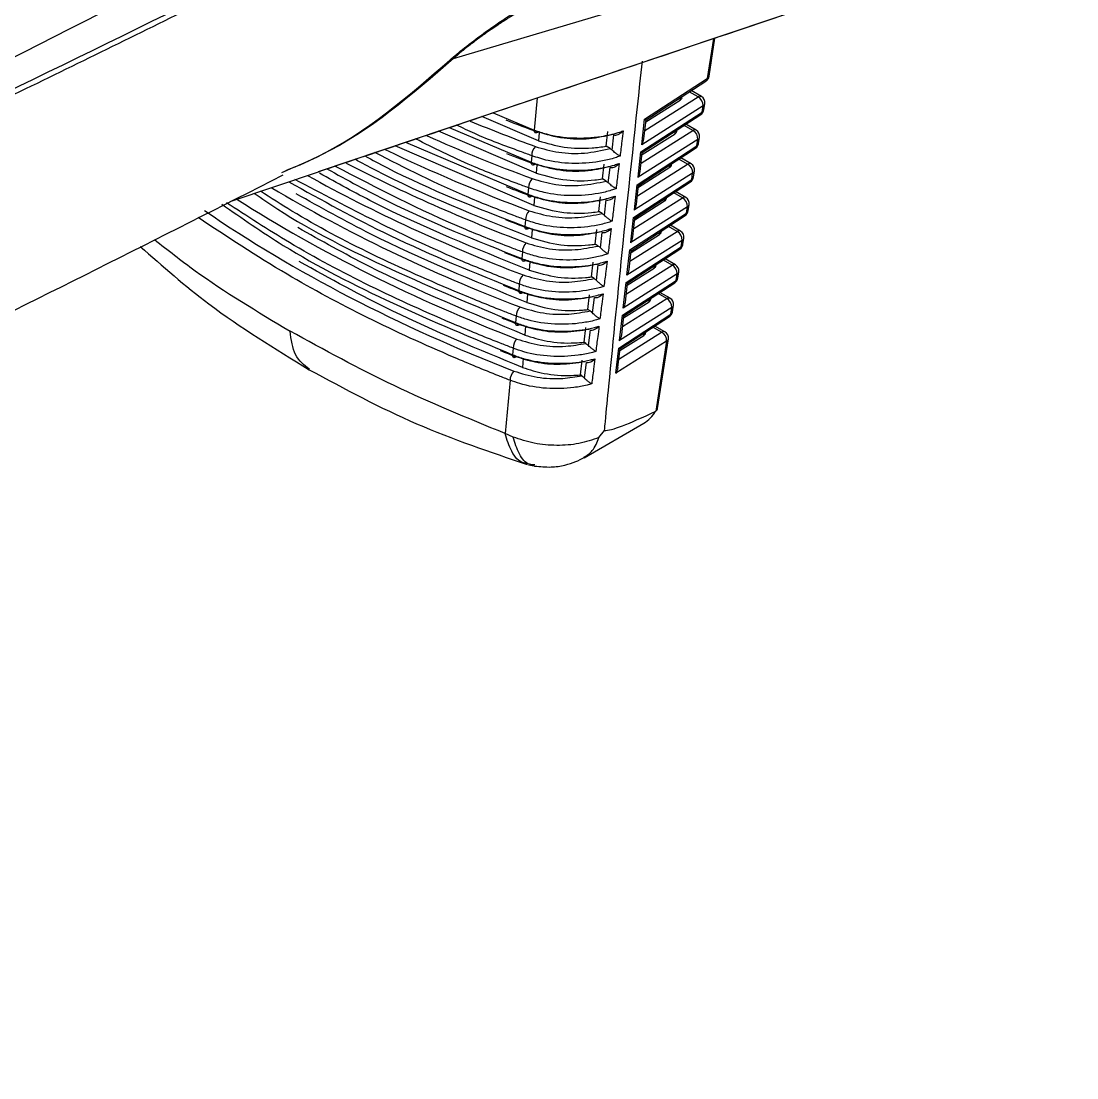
# Model space of a CAD drawing. Extents: x 16.5 to 113.1, y 4.4 to 84.5.
# Drawn here: x 26.158 to 27.693, y 5.874 to 7.412 of the extents above; entities that cross this region are included whole.
import ezdxf

# ---------------------------------------------------------------- set-up
doc = ezdxf.new("R2010")
doc.units = 0
doc.header["$MEASUREMENT"] = 0
doc.layers.add('OBJECT', color=7, linetype='CONTINUOUS')

msp = doc.modelspace()

# ---------------------------------------------------------------- linework, layer by layer
at = {"layer": 'OBJECT'}
for p, q in [((26.7865, 7.3572), (27.608, 7.6022)), ((26.5904, 7.1927), (27.333, 7.4434)), ((27.1647, 7.3863), (27.1556, 7.3281)), ((27.1581, 7.3314), (27.1668, 7.387)), ((26.7865, 7.3572), (26.7812, 7.355)), ((27.0645, 7.2688), (27.1556, 7.3281)), ((27.0665, 7.2678), (27.1537, 7.3245)), ((27.1188, 7.3001), (27.1191, 7.302)), ((27.1422, 7.3013), (27.1294, 7.3087)), ((27.1471, 7.3018), (27.1321, 7.3105)), ((26.9084, 7.3), (26.9038, 7.2531)), ((27.1495, 7.2883), (27.0603, 7.2319)), ((27.0648, 7.2524), (27.1422, 7.3013)), ((27.0662, 7.2652), (27.1163, 7.2968)), ((27.1163, 7.2968), (27.1169, 7.3006)), ((27.1481, 7.2791), (27.1495, 7.2883)), ((27.1506, 7.2824), (27.152, 7.2916)), ((26.9102, 7.2376), (26.8276, 7.2728)), ((26.8441, 7.2784), (26.9038, 7.2531)), ((27.0591, 7.2213), (27.1481, 7.2791)), ((27.0611, 7.2203), (27.1461, 7.2756)), ((26.7803, 7.2568), (26.8993, 7.2064)), ((27.0603, 7.2319), (27.0645, 7.2688)), ((27.0634, 7.2402), (27.0665, 7.2678)), ((27.1346, 7.2524), (27.1218, 7.2598)), ((27.1395, 7.2529), (27.1245, 7.2615)), ((26.9068, 7.1905), (26.7645, 7.2515)), ((26.9111, 7.2498), (26.9102, 7.2376)), ((27.0087, 7.2296), (27.0111, 7.2512)), ((27.0172, 7.224), (27.0199, 7.2463)), ((27.0594, 7.2049), (27.1346, 7.2524)), ((27.0608, 7.2177), (27.1087, 7.2479)), ((27.1087, 7.2479), (27.1093, 7.2516)), ((27.1112, 7.2512), (27.1115, 7.2531)), ((27.143, 7.2335), (27.1444, 7.2427)), ((26.9034, 7.1434), (26.7018, 7.2303)), ((26.7167, 7.2354), (26.8948, 7.1597)), ((27.0144, 7.2263), (27.0087, 7.2296)), ((27.0537, 7.1737), (27.1405, 7.2302)), ((27.1419, 7.2394), (27.0549, 7.1844)), ((27.0558, 7.1727), (27.1386, 7.2266)), ((27.1405, 7.2302), (27.1419, 7.2394)), ((26.9002, 7.2158), (26.8993, 7.2064)), ((27.0549, 7.1844), (27.0591, 7.2213)), ((27.058, 7.1927), (27.0611, 7.2203)), ((27.127, 7.2035), (27.1143, 7.2109)), ((27.132, 7.204), (27.117, 7.2126)), ((26.9077, 7.2028), (26.9068, 7.1905)), ((27.0033, 7.1821), (27.0057, 7.2037)), ((27.0116, 7.1766), (27.0142, 7.1989)), ((27.054, 7.1574), (27.127, 7.2035)), ((27.0555, 7.1701), (27.1012, 7.199)), ((27.1012, 7.199), (27.1017, 7.2027)), ((27.1037, 7.2023), (27.1039, 7.2041)), ((26.4619, 7.1493), (26.593, 7.1936)), ((27.0086, 7.179), (27.0033, 7.1821)), ((27.0483, 7.1262), (27.1329, 7.1813)), ((27.1343, 7.1905), (27.0496, 7.1369)), ((27.1329, 7.1813), (27.1343, 7.1905)), ((27.1354, 7.1845), (27.1368, 7.1938)), ((26.8957, 7.1691), (26.8948, 7.1597)), ((27.0496, 7.1369), (27.0537, 7.1737)), ((27.0504, 7.1252), (27.131, 7.1777)), ((27.0526, 7.1452), (27.0558, 7.1728)), ((27.1244, 7.1551), (27.1095, 7.1637)), ((26.9043, 7.1557), (26.9034, 7.1434)), ((26.9979, 7.1346), (27.0003, 7.1562)), ((27.0059, 7.1293), (27.0085, 7.1516)), ((27.0486, 7.1098), (27.1194, 7.1546)), ((27.0501, 7.1226), (27.0936, 7.1501)), ((27.0936, 7.1501), (27.0941, 7.1537)), ((27.0961, 7.1534), (27.0964, 7.1552)), ((27.1194, 7.1546), (27.1068, 7.1619)), ((27.0028, 7.1317), (26.9979, 7.1346)), ((27.1268, 7.1416), (27.0442, 7.0894)), ((27.1253, 7.1323), (27.1268, 7.1416)), ((27.1278, 7.1356), (27.1293, 7.1449)), ((26.8912, 7.1224), (26.8902, 7.113)), ((27.043, 7.0787), (27.1253, 7.1323)), ((27.0442, 7.0894), (27.0483, 7.1262)), ((27.045, 7.0777), (27.1234, 7.1288)), ((27.0473, 7.0977), (27.0504, 7.1252)), ((26.9009, 7.1087), (26.9, 7.0964)), ((26.9925, 7.087), (26.995, 7.1087)), ((27.0001, 7.0819), (27.0028, 7.1043)), ((27.0432, 7.0623), (27.1119, 7.1057)), ((27.086, 7.1012), (27.0866, 7.1048)), ((27.0885, 7.1045), (27.0888, 7.1062)), ((27.1119, 7.1057), (27.0992, 7.113)), ((27.1168, 7.1062), (27.1019, 7.1148)), ((26.997, 7.0845), (26.9925, 7.087)), ((27.1192, 7.0927), (27.0388, 7.0419)), ((27.0447, 7.0751), (27.086, 7.1012)), ((27.1177, 7.0834), (27.1192, 7.0927)), ((27.1202, 7.0867), (27.1217, 7.096)), ((26.8867, 7.0758), (26.8857, 7.0663)), ((27.0376, 7.0312), (27.1177, 7.0834)), ((27.0388, 7.0419), (27.043, 7.0787)), ((27.0396, 7.0302), (27.1158, 7.0798)), ((27.0419, 7.0502), (27.045, 7.0777)), ((26.8976, 7.0617), (26.8967, 7.0493)), ((26.9871, 7.0395), (26.9896, 7.0612)), ((26.9944, 7.0345), (26.9971, 7.057)), ((27.0379, 7.0148), (27.1043, 7.0568)), ((27.0784, 7.0523), (27.079, 7.0558)), ((27.0809, 7.0556), (27.0812, 7.0573)), ((27.1043, 7.0568), (27.0917, 7.0641)), ((27.1092, 7.0573), (27.0944, 7.0659)), ((27.1116, 7.0438), (27.0334, 6.9943)), ((27.0393, 7.0276), (27.0784, 7.0523)), ((27.1102, 7.0344), (27.1116, 7.0438)), ((27.1127, 7.0377), (27.1141, 7.0471)), ((26.8822, 7.0291), (26.8813, 7.0196)), ((26.9911, 7.0372), (26.9871, 7.0395)), ((27.0322, 6.9837), (27.1102, 7.0344)), ((27.0334, 6.9943), (27.0376, 7.0312)), ((27.0342, 6.9827), (27.1082, 7.0309)), ((27.0365, 7.0027), (27.0396, 7.0302)), ((26.8943, 7.0146), (26.8934, 7.0021)), ((26.9817, 6.992), (26.9842, 7.0137)), ((26.9886, 6.9872), (26.9914, 7.0097)), ((27.0967, 7.0079), (27.0842, 7.0152)), ((27.1017, 7.0084), (27.0868, 7.0169)), ((27.104, 6.9949), (27.028, 6.9468)), ((27.0325, 6.9673), (27.0967, 7.0079)), ((27.0339, 6.9801), (27.0709, 7.0034)), ((27.0709, 7.0034), (27.0714, 7.0069)), ((27.0734, 7.0067), (27.0736, 7.0083)), ((27.1026, 6.9855), (27.104, 6.9949)), ((27.1051, 6.9888), (27.1066, 6.9982)), ((26.8777, 6.9825), (26.8768, 6.973)), ((26.9852, 6.99), (26.9817, 6.992)), ((27.0268, 6.9361), (27.1026, 6.9855)), ((27.028, 6.9468), (27.0322, 6.9837)), ((27.0288, 6.9352), (27.1007, 6.9819)), ((27.0311, 6.9551), (27.0342, 6.9827)), ((26.8911, 6.9682), (26.8902, 6.955)), ((26.9764, 6.9445), (26.9788, 6.9661)), ((27.0892, 6.959), (27.0766, 6.9663)), ((27.0941, 6.9595), (27.0793, 6.968)), ((26.9828, 6.9398), (26.9856, 6.9624)), ((27.0271, 6.9198), (27.0892, 6.959)), ((27.0285, 6.9326), (27.0633, 6.9545)), ((27.0633, 6.9545), (27.0638, 6.9579)), ((27.0658, 6.9578), (27.066, 6.9594)), ((27.0833, 6.848), (27.099, 6.9493)), ((26.8733, 6.9358), (26.8724, 6.9263)), ((26.9792, 6.9428), (26.9764, 6.9445)), ((27.0965, 6.946), (27.0226, 6.8993)), ((27.0226, 6.8993), (27.0268, 6.9361)), ((27.0257, 6.9076), (27.0288, 6.9352)), ((27.0965, 6.946), (27.0808, 6.8444)), ((26.888, 6.9211), (26.8871, 6.9078)), ((26.971, 6.897), (26.9734, 6.9186)), ((26.977, 6.8925), (26.9798, 6.9152)), ((26.8688, 6.8892), (26.8615, 6.8118)), ((26.9733, 6.8956), (26.971, 6.897)), ((27.0808, 6.8444), (27.0805, 6.8443)), ((26.9764, 6.7766), (27.0631, 6.8266)), ((26.8732, 6.8066), (26.8615, 6.8118)), ((26.998, 6.8057), (27.0061, 6.816)), ((26.8954, 6.7663), (26.904, 6.7645))]:
    msp.add_line(p, q, dxfattribs=at)
at = {"layer": 'OBJECT', "flags": 128}
for points in [[(26.9092, 7.2502), (26.9081, 7.2495), (26.9072, 7.249), (26.9063, 7.2489), (26.9055, 7.2492), (26.9048, 7.2497), (26.9043, 7.2506), (26.904, 7.2518), (26.9038, 7.2531)], [(26.9046, 7.2035), (26.9036, 7.2027), (26.9026, 7.2023), (26.9017, 7.2022), (26.9009, 7.2024), (26.9003, 7.203), (26.8998, 7.2039), (26.8994, 7.205), (26.8993, 7.2064)], [(26.9001, 7.1568), (26.8991, 7.156), (26.8981, 7.1556), (26.8972, 7.1555), (26.8964, 7.1557), (26.8957, 7.1563), (26.8952, 7.1572), (26.8949, 7.1583), (26.8948, 7.1597)], [(26.8956, 7.1101), (26.8946, 7.1093), (26.8936, 7.1089), (26.8927, 7.1088), (26.8919, 7.109), (26.8912, 7.1096), (26.8907, 7.1105), (26.8904, 7.1116), (26.8902, 7.113)], [(26.8912, 7.0633), (26.8901, 7.0626), (26.8891, 7.0622), (26.8882, 7.0621), (26.8874, 7.0623), (26.8867, 7.0629), (26.8862, 7.0638), (26.8859, 7.0649), (26.8857, 7.0663)], [(26.8867, 7.0167), (26.8857, 7.0159), (26.8847, 7.0155), (26.8838, 7.0154), (26.8829, 7.0156), (26.8823, 7.0162), (26.8818, 7.0171), (26.8814, 7.0182), (26.8813, 7.0196)], [(26.8823, 6.97), (26.8812, 6.9692), (26.8802, 6.9688), (26.8793, 6.9687), (26.8785, 6.969), (26.8778, 6.9695), (26.8773, 6.9704), (26.8769, 6.9716), (26.8768, 6.973)], [(26.8779, 6.9233), (26.8768, 6.9226), (26.8758, 6.9221), (26.8749, 6.922), (26.8741, 6.9223), (26.8734, 6.9229), (26.8728, 6.9237), (26.8725, 6.9249), (26.8724, 6.9263)]]:
    msp.add_lwpolyline(points, dxfattribs=at)
at = {"layer": 'OBJECT'}
for centre, radius, start, end in [((27.1483, 7.3329), 0.01, 303.0601, 351.1981), ((27.151, 7.3283), 0.00462, 305.6342, 357.5238), ((27.1535, 7.3323), 0.00472, 296.7719, 348.7952), ((27.145, 7.2973), 0.00496, 65.3475, 125.2901), ((27.1421, 7.2931), 0.01, 351.1981, 60.0027), ((27.1352, 7.2889), 0.0143, 357.7208, 60.9232), ((27.1474, 7.2925), 0.00472, 296.7728, 348.793), ((27.1407, 7.284), 0.01, 303.0601, 351.1981), ((27.1434, 7.2793), 0.00462, 305.6448, 357.5196), ((27.1459, 7.2834), 0.00472, 296.7621, 348.7957), ((27.1375, 7.2484), 0.00496, 65.3221, 125.3156), ((27.1277, 7.24), 0.0143, 357.7207, 60.9251), ((27.1345, 7.2442), 0.01, 351.1981, 60.0027), ((27.1398, 7.2436), 0.00472, 296.7675, 348.7983), ((26.9195, 7.2159), 0.0193, 136.3216, 180.292), ((27.1331, 7.235), 0.01, 303.0601, 351.1981), ((27.1359, 7.2304), 0.00462, 305.6554, 357.5082), ((27.1384, 7.2344), 0.00472, 296.7686, 348.7985), ((27.1299, 7.1995), 0.00496, 65.3475, 125.2901), ((27.1201, 7.1911), 0.0143, 357.7224, 60.9233), ((27.127, 7.1953), 0.01, 351.1981, 60.0027), ((26.9149, 7.1692), 0.0192, 136.0967, 180.277), ((27.1255, 7.1861), 0.01, 303.0601, 351.1981), ((27.1283, 7.1815), 0.00462, 305.6305, 357.5266), ((27.1308, 7.1855), 0.00472, 296.7728, 348.793), ((27.1322, 7.1947), 0.00472, 296.7633, 348.7945), ((27.1223, 7.1506), 0.00496, 65.3475, 125.2901), ((27.1125, 7.1422), 0.0143, 357.7235, 60.9204), ((27.1194, 7.1464), 0.01, 351.1981, 60.0027), ((26.9103, 7.1225), 0.0191, 135.8703, 180.2638), ((27.1179, 7.1371), 0.01, 303.0601, 351.1981), ((27.1232, 7.1365), 0.00472, 296.7732, 348.7939), ((27.1246, 7.1458), 0.00472, 296.7716, 348.7934), ((27.1207, 7.1325), 0.00462, 305.6342, 357.523), ((27.1147, 7.1017), 0.00496, 65.3316, 125.306), ((27.1049, 7.0933), 0.0143, 357.7212, 60.9245), ((27.1118, 7.0975), 0.01, 351.1981, 60.0027), ((26.9057, 7.0759), 0.019, 135.6418, 180.2531), ((27.1104, 7.0882), 0.01, 303.0601, 351.1981), ((27.1156, 7.0876), 0.00472, 296.7592, 348.7999), ((27.1171, 7.0969), 0.00472, 296.767, 348.798), ((27.1131, 7.0836), 0.00462, 305.6443, 357.5193), ((27.1072, 7.0528), 0.00496, 65.3475, 125.2901), ((27.0974, 7.0444), 0.0143, 357.7206, 60.9232), ((27.1042, 7.0486), 0.01, 351.1981, 60.0027), ((26.9011, 7.0292), 0.0189, 135.4146, 180.2398), ((27.1095, 7.048), 0.00472, 296.7768, 348.7882), ((27.1028, 7.0392), 0.01, 303.0601, 351.1981), ((27.1055, 7.0346), 0.00462, 305.6556, 357.5089), ((27.108, 7.0386), 0.00472, 296.7676, 348.7987), ((26.8966, 6.9825), 0.0188, 135.1907, 180.2247), ((27.0996, 7.0039), 0.00496, 65.3475, 125.2901), ((27.0898, 6.9955), 0.0143, 357.7235, 60.9204), ((27.0967, 6.9997), 0.01, 351.1981, 60.0027), ((27.1019, 6.9991), 0.00472, 296.7723, 348.7927), ((27.0952, 6.9903), 0.01, 303.0601, 351.1981), ((27.098, 6.9857), 0.00462, 305.6343, 357.5237), ((27.1005, 6.9897), 0.00472, 296.7681, 348.7982), ((26.892, 6.9359), 0.0188, 134.961, 180.2125), ((27.092, 6.955), 0.00496, 65.3316, 125.306), ((27.0822, 6.9466), 0.0143, 357.7212, 60.9245), ((27.0891, 6.9508), 0.01, 351.1981, 60.0027), ((27.0944, 6.9502), 0.00472, 296.7621, 348.7957), ((26.8875, 6.8892), 0.0187, 134.7326, 180.1995)]:
    msp.add_arc(centre, radius, start, end, dxfattribs=at)
for centre, major_axis, ratio, start_param, end_param in [((27.1088, 7.3007), (0.0101, -0.0001), 0.569185, 5.564189, 6.202605), ((28.1035, 8.3215), (2.2169, 0.0169), 0.582304, 4.085474, 4.137067), ((28.1021, 8.314), (2.2176, -0.0166), 0.572227, 4.123718, 4.148673), ((27.0571, 7.2736), (0.0094, -0.00581), 0.034264, 5.635308, 6.267035), ((28.1035, 8.2709), (2.2137, 0.0169), 0.582304, 4.048609, 4.133702), ((27.0529, 7.2367), (0.0075, 0.0119), 0.628226, 4.700221, 5.364248), ((27.1012, 7.2518), (0.0101, -0.0001), 0.569185, 5.564189, 6.202605), ((28.1035, 8.2203), (2.2104, 0.0169), 0.582304, 4.012534, 4.130329), ((28.1021, 8.2633), (2.2143, -0.0166), 0.572227, 4.123047, 4.14531), ((27.0517, 7.2261), (0.0094, -0.00581), 0.034264, 5.635308, 6.267035), ((28.1035, 8.1697), (2.2072, 0.0168), 0.582304, 3.977307, 4.126948), ((27.0936, 7.2029), (0.0101, -0.0001), 0.569185, 5.564189, 6.202605), ((28.1035, 8.119), (2.2039, 0.0168), 0.582304, 3.940985, 4.123559), ((27.0476, 7.1892), (0.0075, 0.0119), 0.628226, 4.700221, 5.364248), ((28.1035, 8.0684), (2.2007, 0.0168), 0.582304, 3.905841, 4.120162), ((28.1021, 8.2127), (2.2111, -0.0166), 0.572227, 4.1219, 4.141939), ((27.0464, 7.1786), (0.0094, -0.00581), 0.034264, 5.635308, 6.267035), ((28.1035, 8.0178), (2.1974, 0.0168), 0.582304, 3.870906, 4.116757), ((27.0861, 7.154), (0.0101, -0.0001), 0.569185, 5.564189, 6.202605), ((28.1035, 7.9672), (2.1942, 0.0167), 0.582304, 3.836676, 4.113343), ((27.0422, 7.1417), (0.0075, 0.0119), 0.628226, 4.700221, 5.364248), ((28.1021, 8.1621), (2.2078, -0.0165), 0.572227, 4.12039, 4.13856), ((27.041, 7.131), (0.0094, -0.00581), 0.034264, 5.635308, 6.267035), ((27.0785, 7.1051), (0.0101, -0.0001), 0.569185, 5.564189, 6.202605), ((27.0368, 7.0942), (0.0075, 0.0119), 0.628226, 4.700221, 5.364248), ((28.1021, 8.1115), (2.2046, -0.0165), 0.572227, 4.118595, 4.135173), ((27.0356, 7.0835), (0.0094, -0.00581), 0.034264, 5.635308, 6.267035), ((27.0314, 7.0467), (0.0075, 0.0119), 0.628226, 4.700221, 5.364248), ((27.0709, 7.0562), (0.0101, -0.0001), 0.569185, 5.564189, 6.202605), ((28.1021, 8.0608), (2.2013, -0.0165), 0.572227, 4.116574, 4.131778), ((27.0302, 7.036), (0.0094, -0.00581), 0.034264, 5.635308, 6.267035), ((27.026, 6.9992), (0.0075, 0.0119), 0.628226, 4.700221, 5.364248), ((27.0633, 7.0073), (0.0101, -0.0001), 0.569185, 5.564189, 6.202605), ((28.1021, 8.0102), (2.1981, -0.0165), 0.572227, 4.114368, 4.128375), ((27.0248, 6.9885), (0.0094, -0.00581), 0.034264, 5.635308, 6.267035), ((27.0206, 6.9516), (0.0075, 0.0119), 0.628226, 4.700221, 5.364248), ((27.0558, 6.9584), (0.0101, -0.0001), 0.569185, 5.564189, 6.202605), ((27.0194, 6.941), (0.0094, -0.00581), 0.034264, 5.635308, 6.267035), ((28.1021, 7.9596), (2.1948, -0.0164), 0.572227, 4.112009, 4.124963), ((27.0153, 6.9041), (0.0075, 0.0119), 0.628226, 4.700221, 5.364248), ((28.5358, 7.8154), (1.5344, 0.9976), 0.038755, 3.198798, 3.439911), ((27.006, 6.9322), (-0.0554, 0.1065), 0.604579, 3.168235, 3.501293)]:
    msp.add_ellipse(centre, major_axis=major_axis, ratio=ratio, start_param=start_param, end_param=end_param, dxfattribs=at)
for points, knots in [([(24.3355, 6.4669), (24.4188, 6.5036), (24.5733, 6.5719), (24.7859, 6.6674), (24.9625, 6.7474), (25.106, 6.8131), (25.2285, 6.8695), (25.3424, 6.9223), (25.5257, 7.0078), (25.778, 7.1269), (26.0812, 7.2726), (26.3653, 7.4113), (26.6226, 7.5388), (26.822, 7.6391), (26.9758, 7.7171), (27.1024, 7.7817), (27.2587, 7.8622), (27.4447, 7.9589), (27.5929, 8.0365), (27.6787, 8.0822), (27.6931, 8.0899)], [0, 0, 0, 0, 0.071655, 0.133072, 0.184261, 0.22523, 0.258397, 0.291507, 0.325145, 0.419722, 0.514664, 0.595221, 0.674581, 0.746977, 0.776419, 0.814924, 0.862775, 0.919976, 0.986531, 1, 1, 1, 1]), ([(27.6931, 8.0977), (27.4881, 7.9901), (27.0658, 7.7683), (26.4086, 7.439), (25.7252, 7.1084), (25.0373, 6.7873), (24.5734, 6.5808), (24.3461, 6.4796)], [0, 0, 0, 0, 0.190637, 0.392769, 0.598173, 0.803117, 1, 1, 1, 1]), ([(26.5283, 7.986), (26.3436, 7.8902), (25.9836, 7.7034), (25.4492, 7.4363), (24.9381, 7.1868), (24.6026, 7.0283), (24.4396, 6.9514)], [0, 0, 0, 0, 0.27038, 0.527173, 0.77038, 1, 1, 1, 1]), ([(26.3385, 7.9734), (26.0215, 7.811), (25.3877, 7.4865), (24.734, 7.1764), (24.4073, 7.0214)], [0, 0, 0, 0, 0.500229, 1, 1, 1, 1]), ([(24.4391, 6.9454), (24.7897, 7.1016), (25.4958, 7.4161), (26.1784, 7.7462), (26.522, 7.9124)], [0, 0, 0, 0, 0.49662, 1, 1, 1, 1]), ([(24.4279, 6.9253), (24.5184, 6.9652), (24.6875, 7.0399), (24.9219, 7.145), (25.1202, 7.235), (25.2837, 7.3098), (25.4224, 7.3738), (25.5479, 7.4321), (25.6709, 7.4896), (25.7955, 7.5482), (25.9327, 7.6132), (26.0947, 7.6905), (26.2913, 7.7852), (26.4336, 7.8548), (26.5107, 7.8925)], [0, 0, 0, 0, 0.127673, 0.238652, 0.332946, 0.410559, 0.472851, 0.532128, 0.591338, 0.650482, 0.712496, 0.790612, 0.886445, 1, 1, 1, 1]), ([(26.7812, 7.355), (26.7879, 7.3607), (26.8013, 7.3722), (26.83, 7.3938), (26.8624, 7.4163), (26.9075, 7.4449), (26.9605, 7.4746), (26.9991, 7.4947), (27.0184, 7.5048)], [0, 0, 0, 0, 0.125023, 0.250261, 0.372599, 0.500558, 0.750171, 1, 1, 1, 1]), ([(27.0101, 7.4765), (26.9979, 7.4726), (26.9734, 7.4649), (26.9368, 7.4523), (26.901, 7.4366), (26.871, 7.419), (26.8497, 7.4053), (26.835, 7.3951), (26.8203, 7.3845), (26.8067, 7.3742), (26.7949, 7.3646), (26.7891, 7.3595), (26.7865, 7.3572)], [0, 0, 0, 0, 0.167655, 0.336418, 0.499288, 0.624455, 0.681335, 0.749952, 0.805262, 0.875044, 0.94588, 1, 1, 1, 1]), ([(26.3576, 7.466), (26.1262, 7.3482), (25.6755, 7.1187), (25.0051, 6.7924), (24.563, 6.5864), (24.3482, 6.4863)], [0, 0, 0, 0, 0.351668, 0.685, 1, 1, 1, 1]), ([(26.5904, 7.1927), (26.6711, 7.22), (26.8331, 7.2746), (27.074, 7.3559), (27.2431, 7.4127), (27.3275, 7.4411)], [0, 0, 0, 0, 0.332264, 0.666687, 1, 1, 1, 1]), ([(26.537, 7.1916), (26.5546, 7.199), (26.6454, 7.2369), (26.7205, 7.3022), (26.7812, 7.355)], [0, 0, 0, 0, 0.19319, 1, 1, 1, 1]), ([(26.7865, 7.3572), (26.726, 7.3046), (26.6509, 7.2392), (26.56, 7.2012), (26.5424, 7.1939)], [0, 0, 0, 0, 0.806371, 1, 1, 1, 1]), ([(27.0061, 6.816), (27.0065, 6.8203), (27.0086, 6.8418), (27.0175, 6.9324), (27.0348, 7.1068), (27.0518, 7.2649), (27.0613, 7.3535)], [0, 0, 0, 0, 0.024147, 0.120738, 0.507103, 1, 1, 1, 1]), ([(26.9002, 7.2158), (26.8946, 7.2179), (26.8667, 7.2283), (26.8287, 7.242), (26.7997, 7.2562), (26.791, 7.2604)], [0, 0, 0, 0, 0.149182, 0.745998, 1, 1, 1, 1]), ([(26.8957, 7.1691), (26.8901, 7.1712), (26.8622, 7.1817), (26.8048, 7.2035), (26.758, 7.2269), (26.7314, 7.2403)], [0, 0, 0, 0, 0.097158, 0.485846, 1, 1, 1, 1]), ([(26.9038, 7.2531), (26.9097, 7.2512), (26.9272, 7.2452), (26.9609, 7.2405), (26.9973, 7.2424), (27.0209, 7.2477), (27.0309, 7.2512), (27.0332, 7.252)], [0, 0, 0, 0, 0.147376, 0.444496, 0.741154, 0.940222, 1, 1, 1, 1]), ([(27.0189, 7.2467), (27.0074, 7.2442), (26.9845, 7.2391), (26.945, 7.2399), (26.9215, 7.2467), (26.9092, 7.2502)], [0, 0, 0, 0, 0.320862, 0.641681, 1, 1, 1, 1]), ([(27.0199, 7.2463), (27.0207, 7.246), (27.0225, 7.2456), (27.0262, 7.2466), (27.0299, 7.2488), (27.0322, 7.2509), (27.0332, 7.252), (27.0332, 7.252)], [0, 0, 0, 0, 0.192793, 0.4296508, 0.7493185, 0.9922623, 1, 1, 1, 1]), ([(27.0332, 7.252), (27.0326, 7.247), (27.0311, 7.2347), (27.0296, 7.2224), (27.0287, 7.2152)], [0, 0, 0, 0, 0.412557, 1, 1, 1, 1]), ([(26.9055, 7.2292), (26.9167, 7.226), (26.9389, 7.2195), (26.9781, 7.2182), (27.0021, 7.2235), (27.0144, 7.2263)], [0, 0, 0, 0, 0.327832, 0.655734, 1, 1, 1, 1]), ([(26.9102, 7.2376), (26.9223, 7.234), (26.9466, 7.2269), (26.9818, 7.2259), (27.0018, 7.2286), (27.0087, 7.2296)], [0, 0, 0, 0, 0.396562, 0.793191, 1, 1, 1, 1]), ([(27.0144, 7.2263), (27.0153, 7.2257), (27.0162, 7.225), (27.0171, 7.2241), (27.0172, 7.224)], [0, 0, 0, 0, 0.90404, 1, 1, 1, 1]), ([(26.9, 7.0964), (26.8216, 7.1273), (26.7321, 7.1625), (26.6532, 7.2053), (26.6434, 7.2106)], [0, 0, 0, 0, 0.875475, 1, 1, 1, 1]), ([(26.6578, 7.2155), (26.6684, 7.2098), (26.7394, 7.1712), (26.8209, 7.1398), (26.8902, 7.113)], [0, 0, 0, 0, 0.1484292, 1, 1, 1, 1]), ([(26.8912, 7.1224), (26.8856, 7.1245), (26.8577, 7.1351), (26.781, 7.1649), (26.7167, 7.1977), (26.6723, 7.2204)], [0, 0, 0, 0, 0.0720876, 0.3604819, 1, 1, 1, 1]), ([(27.0287, 7.2152), (27.0264, 7.2144), (27.0184, 7.2116), (26.9973, 7.2063), (26.9637, 7.2033), (26.9276, 7.2069), (26.908, 7.2133), (26.9002, 7.2158)], [0, 0, 0, 0, 0.059553, 0.208066, 0.505163, 0.802607, 1, 1, 1, 1]), ([(27.0287, 7.2152), (27.0287, 7.2153), (27.0278, 7.2158), (27.0257, 7.217), (27.0225, 7.2193), (27.0195, 7.2218), (27.018, 7.2233), (27.0172, 7.224)], [0, 0, 0, 0, 0.007975, 0.299097, 0.60291, 0.800708, 1, 1, 1, 1]), ([(26.6025, 7.1968), (26.6318, 7.1806), (26.7193, 7.1323), (26.8193, 7.0927), (26.8857, 7.0663)], [0, 0, 0, 0, 0.33577, 1, 1, 1, 1]), ([(26.8867, 7.0758), (26.8811, 7.0779), (26.8533, 7.0885), (26.7574, 7.1264), (26.6756, 7.1686), (26.6138, 7.2006)], [0, 0, 0, 0, 0.057334, 0.286705, 1, 1, 1, 1]), ([(26.8993, 7.2064), (26.9051, 7.2044), (26.9226, 7.1984), (26.9563, 7.1937), (26.9922, 7.1955), (27.0154, 7.2006), (27.0251, 7.2038), (27.0274, 7.2046)], [0, 0, 0, 0, 0.148954, 0.44926, 0.7491, 0.940502, 1, 1, 1, 1]), ([(27.0131, 7.1995), (27.0016, 7.197), (26.9786, 7.1921), (26.9395, 7.1933), (26.9165, 7.2), (26.9046, 7.2035)], [0, 0, 0, 0, 0.324748, 0.649448, 1, 1, 1, 1]), ([(27.0142, 7.1989), (27.0151, 7.1987), (27.0169, 7.1983), (27.0206, 7.1993), (27.0243, 7.2015), (27.0265, 7.2036), (27.0274, 7.2046), (27.0274, 7.2046)], [0, 0, 0, 0, 0.197194, 0.440799, 0.768914, 0.992186, 1, 1, 1, 1]), ([(27.0274, 7.2046), (27.0268, 7.1995), (27.0253, 7.1873), (27.0238, 7.175), (27.0229, 7.1678)], [0, 0, 0, 0, 0.412532, 1, 1, 1, 1]), ([(23.6486, 5.8744), (23.8347, 5.9499), (24.2225, 6.1069), (24.8073, 6.3602), (25.4035, 6.6311), (25.9814, 6.9061), (26.3578, 7.0963), (26.5389, 7.1878)], [0, 0, 0, 0, 0.1902424, 0.3962076, 0.6023972, 0.8087754, 1, 1, 1, 1]), ([(26.8822, 7.0291), (26.8766, 7.0312), (26.8489, 7.0419), (26.7339, 7.0879), (26.6349, 7.1397), (26.5557, 7.181)], [0, 0, 0, 0, 0.047615, 0.238106, 1, 1, 1, 1]), ([(26.8967, 7.0493), (26.8188, 7.0807), (26.7117, 7.1239), (26.6173, 7.1761), (26.5915, 7.1903)], [0, 0, 0, 0, 0.72668, 1, 1, 1, 1]), ([(26.901, 7.1825), (26.9121, 7.1793), (26.9343, 7.1727), (26.973, 7.1714), (26.9967, 7.1764), (27.0086, 7.179)], [0, 0, 0, 0, 0.331872, 0.663815, 1, 1, 1, 1]), ([(26.9068, 7.1905), (26.9213, 7.1864), (26.948, 7.1789), (26.9825, 7.1791), (26.9995, 7.1815), (27.0033, 7.1821)], [0, 0, 0, 0, 0.478249, 0.883044, 1, 1, 1, 1]), ([(27.0086, 7.179), (27.0095, 7.1784), (27.0105, 7.1777), (27.0114, 7.1768), (27.0116, 7.1766)], [0, 0, 0, 0, 0.8737046, 1, 1, 1, 1]), ([(26.8777, 6.9825), (26.8722, 6.9846), (26.8445, 6.9953), (26.7302, 7.042), (26.6075, 7.0988), (26.5209, 7.1545), (26.5058, 7.1642)], [0, 0, 0, 0, 0.040938, 0.204717, 0.861457, 1, 1, 1, 1]), ([(26.5468, 7.178), (26.595, 7.1513), (26.699, 7.0934), (26.8176, 7.0454), (26.8813, 7.0196)], [0, 0, 0, 0, 0.462452, 1, 1, 1, 1]), ([(27.0229, 7.1678), (27.0206, 7.1671), (27.0125, 7.1643), (26.9914, 7.1592), (26.9577, 7.1565), (26.9222, 7.1604), (26.9031, 7.1667), (26.8957, 7.1691)], [0, 0, 0, 0, 0.059276, 0.209421, 0.509831, 0.810598, 1, 1, 1, 1]), ([(27.0229, 7.1678), (27.0229, 7.1679), (27.022, 7.1683), (27.02, 7.1696), (27.0169, 7.1718), (27.0139, 7.1743), (27.0123, 7.1759), (27.0116, 7.1766)], [0, 0, 0, 0, 0.008047, 0.282711, 0.593788, 0.796118, 1, 1, 1, 1]), ([(26.4968, 7.1611), (26.508, 7.1534), (26.5673, 7.1125), (26.6948, 7.049), (26.8161, 6.9983), (26.8768, 6.973)], [0, 0, 0, 0, 0.104905, 0.552452, 1, 1, 1, 1]), ([(26.8934, 7.0021), (26.8158, 7.0339), (26.6976, 7.0824), (26.5934, 7.1405), (26.5577, 7.1604)], [0, 0, 0, 0, 0.657056, 1, 1, 1, 1]), ([(26.8948, 7.1597), (26.9006, 7.1577), (26.9181, 7.1517), (26.9516, 7.1468), (26.9872, 7.1486), (27.01, 7.1534), (27.0193, 7.1565), (27.0216, 7.1572)], [0, 0, 0, 0, 0.150605, 0.454244, 0.75741, 0.940779, 1, 1, 1, 1]), ([(27.0073, 7.1522), (26.9957, 7.1498), (26.9725, 7.1452), (26.934, 7.1467), (26.9116, 7.1534), (26.9001, 7.1568)], [0, 0, 0, 0, 0.328834, 0.657619, 1, 1, 1, 1]), ([(27.0085, 7.1516), (27.0094, 7.1514), (27.0113, 7.151), (27.0151, 7.1521), (27.0186, 7.1543), (27.0208, 7.1563), (27.0216, 7.1572), (27.0216, 7.1572)], [0, 0, 0, 0, 0.2018376, 0.4525474, 0.7893896, 0.9921173, 1, 1, 1, 1]), ([(27.0216, 7.1572), (27.021, 7.1521), (27.0195, 7.1399), (27.018, 7.1276), (27.0171, 7.1205)], [0, 0, 0, 0, 0.412495, 1, 1, 1, 1]), ([(26.4497, 7.1453), (26.4788, 7.125), (26.5538, 7.0725), (26.6968, 6.9996), (26.8138, 6.9507), (26.8724, 6.9263)], [0, 0, 0, 0, 0.240365, 0.620183, 1, 1, 1, 1]), ([(26.8733, 6.9358), (26.8677, 6.938), (26.8401, 6.9487), (26.726, 6.9956), (26.5873, 7.0619), (26.4864, 7.1279), (26.4563, 7.1475)], [0, 0, 0, 0, 0.03591, 0.179571, 0.755644, 1, 1, 1, 1]), ([(26.8965, 7.1358), (26.9076, 7.1325), (26.9298, 7.126), (26.968, 7.1246), (26.9913, 7.1294), (27.0028, 7.1317)], [0, 0, 0, 0, 0.336123, 0.672318, 1, 1, 1, 1]), ([(26.9034, 7.1434), (26.9175, 7.1394), (26.9438, 7.1318), (26.9777, 7.1319), (26.9944, 7.1341), (26.9979, 7.1346)], [0, 0, 0, 0, 0.477916, 0.890823, 1, 1, 1, 1]), ([(26.8688, 6.8892), (26.8633, 6.8913), (26.8358, 6.9021), (26.7219, 6.9492), (26.5701, 7.0234), (26.4573, 7.0979), (26.415, 7.1258)], [0, 0, 0, 0, 0.0326006, 0.1630234, 0.6860158, 1, 1, 1, 1]), ([(27.0171, 7.1205), (27.0148, 7.1197), (27.0067, 7.1171), (26.9855, 7.1122), (26.9517, 7.1097), (26.9167, 7.1139), (26.8981, 7.1201), (26.8912, 7.1224)], [0, 0, 0, 0, 0.059002, 0.210856, 0.514734, 0.81898, 1, 1, 1, 1]), ([(27.0028, 7.1317), (27.0037, 7.1311), (27.0047, 7.1304), (27.0057, 7.1294), (27.0059, 7.1293)], [0, 0, 0, 0, 0.845467, 1, 1, 1, 1]), ([(27.0171, 7.1205), (27.0171, 7.1205), (27.0164, 7.1208), (27.0146, 7.1219), (27.0117, 7.124), (27.0084, 7.1267), (27.0066, 7.1285), (27.0059, 7.1293)], [0, 0, 0, 0, 0.008163, 0.206908, 0.537762, 0.791259, 1, 1, 1, 1]), ([(26.8902, 6.955), (26.8125, 6.987), (26.6964, 7.0349), (26.5939, 7.0922), (26.56, 7.1112)], [0, 0, 0, 0, 0.669469, 1, 1, 1, 1]), ([(26.8902, 7.113), (26.896, 7.111), (26.9135, 7.1049), (26.9471, 7.1), (26.9821, 7.1017), (27.0045, 7.1063), (27.0135, 7.1091), (27.0158, 7.1098)], [0, 0, 0, 0, 0.152333, 0.459461, 0.766109, 0.941054, 1, 1, 1, 1]), ([(27.0015, 7.1049), (26.9898, 7.1027), (26.9665, 7.0982), (26.9285, 7.1001), (26.9066, 7.1067), (26.8956, 7.1101)], [0, 0, 0, 0, 0.333137, 0.666224, 1, 1, 1, 1]), ([(27.0028, 7.1043), (27.0037, 7.1041), (27.0056, 7.1037), (27.0094, 7.1049), (27.0129, 7.1071), (27.015, 7.109), (27.0158, 7.1098), (27.0158, 7.1098)], [0, 0, 0, 0, 0.206744, 0.464933, 0.810713, 0.992038, 1, 1, 1, 1]), ([(27.0158, 7.1098), (27.0152, 7.1048), (27.0136, 7.0925), (27.0121, 7.0803), (27.0112, 7.0731)], [0, 0, 0, 0, 0.4124702, 1, 1, 1, 1]), ([(26.3516, 7.0941), (26.371, 7.0787), (26.4307, 7.0312), (26.5012, 6.9892), (26.5488, 6.9608)], [0, 0, 0, 0, 0.324261, 1, 1, 1, 1]), ([(26.8921, 7.0891), (26.9031, 7.0858), (26.9253, 7.0792), (26.963, 7.0778), (26.9859, 7.0823), (26.997, 7.0845)], [0, 0, 0, 0, 0.3406015, 0.6812762, 1, 1, 1, 1]), ([(26.9, 7.0964), (26.9138, 7.0923), (26.9398, 7.0848), (26.9729, 7.0847), (26.9893, 7.0867), (26.9925, 7.087)], [0, 0, 0, 0, 0.477552, 0.899063, 1, 1, 1, 1]), ([(26.3309, 7.0837), (26.3635, 7.0551), (26.4394, 6.9885), (26.5268, 6.9351), (26.5767, 6.9045)], [0, 0, 0, 0, 0.42937, 1, 1, 1, 1]), ([(27.0112, 7.0731), (27.009, 7.0724), (27.0008, 7.0698), (26.9795, 7.0651), (26.9456, 7.0629), (26.9113, 7.0674), (26.8932, 7.0736), (26.8867, 7.0758)], [0, 0, 0, 0, 0.058732, 0.212375, 0.519887, 0.827778, 1, 1, 1, 1]), ([(26.997, 7.0845), (26.9979, 7.0839), (26.999, 7.0831), (27, 7.0821), (27.0001, 7.0819)], [0, 0, 0, 0, 0.819115, 1, 1, 1, 1]), ([(27.0112, 7.0731), (27.0112, 7.0731), (27.0106, 7.0734), (27.0089, 7.0745), (27.006, 7.0765), (27.0027, 7.0793), (27.0009, 7.0811), (27.0001, 7.0819)], [0, 0, 0, 0, 0.008252, 0.187001, 0.525642, 0.786175, 1, 1, 1, 1]), ([(26.8871, 6.9078), (26.8229, 6.9341), (26.7083, 6.9811), (26.6068, 7.0372), (26.5623, 7.0619)], [0, 0, 0, 0, 0.560761, 1, 1, 1, 1]), ([(26.8857, 7.0663), (26.8915, 7.0643), (26.909, 7.0582), (26.9425, 7.0532), (26.9771, 7.0548), (26.9991, 7.0592), (27.0077, 7.0618), (27.0099, 7.0624)], [0, 0, 0, 0, 0.154143, 0.464926, 0.775223, 0.941326, 1, 1, 1, 1]), ([(26.9957, 7.0577), (26.9839, 7.0556), (26.9605, 7.0513), (26.923, 7.0536), (26.9016, 7.0601), (26.8912, 7.0633)], [0, 0, 0, 0, 0.337675, 0.675297, 1, 1, 1, 1]), ([(26.9971, 7.057), (26.998, 7.0568), (27, 7.0564), (27.0038, 7.0577), (27.0072, 7.0599), (27.0093, 7.0618), (27.0099, 7.0624), (27.0099, 7.0624)], [0, 0, 0, 0, 0.211948, 0.477977, 0.832965, 0.99196, 1, 1, 1, 1]), ([(27.0099, 7.0624), (27.0093, 7.0574), (27.0078, 7.0452), (27.0062, 7.0329), (27.0053, 7.0257)], [0, 0, 0, 0, 0.4124332, 1, 1, 1, 1]), ([(26.8876, 7.0425), (26.8987, 7.0391), (26.9208, 7.0325), (26.9579, 7.031), (26.9804, 7.0352), (26.9911, 7.0372)], [0, 0, 0, 0, 0.345325, 0.690726, 1, 1, 1, 1]), ([(26.8967, 7.0493), (26.9101, 7.0453), (26.9357, 7.0378), (26.9682, 7.0374), (26.9843, 7.0392), (26.9871, 7.0395)], [0, 0, 0, 0, 0.477152, 0.907814, 1, 1, 1, 1]), ([(27.0053, 7.0257), (27.0031, 7.025), (26.9949, 7.0226), (26.9735, 7.0181), (26.9396, 7.0162), (26.9059, 7.0209), (26.8882, 7.027), (26.8822, 7.0291)], [0, 0, 0, 0, 0.0584636, 0.2139826, 0.5253072, 0.8370208, 1, 1, 1, 1]), ([(26.9911, 7.0372), (26.992, 7.0366), (26.9931, 7.0359), (26.9942, 7.0347), (26.9944, 7.0345)], [0, 0, 0, 0, 0.794559, 1, 1, 1, 1]), ([(27.0053, 7.0257), (27.0053, 7.0257), (27.0048, 7.026), (27.0031, 7.027), (27.0003, 7.0291), (26.997, 7.0319), (26.9952, 7.0337), (26.9944, 7.0345)], [0, 0, 0, 0, 0.00834, 0.166409, 0.512968, 0.780852, 1, 1, 1, 1]), ([(26.8813, 7.0196), (26.887, 7.0176), (26.9044, 7.0115), (26.9379, 7.0064), (26.9721, 7.0079), (26.9936, 7.0121), (27.0018, 7.0145), (27.004, 7.0151)], [0, 0, 0, 0, 0.156042, 0.470658, 0.7847814, 0.9415951, 1, 1, 1, 1]), ([(26.9898, 7.0104), (26.978, 7.0084), (26.9544, 7.0045), (26.9175, 7.007), (26.8967, 7.0135), (26.8867, 7.0167)], [0, 0, 0, 0, 0.342466, 0.684875, 1, 1, 1, 1]), ([(26.9914, 7.0097), (26.9923, 7.0095), (26.9942, 7.0092), (26.9982, 7.0105), (27.0015, 7.0127), (27.0035, 7.0145), (27.004, 7.0151), (27.004, 7.0151)], [0, 0, 0, 0, 0.2174425, 0.491754, 0.8561588, 0.9918709, 1, 1, 1, 1]), ([(27.004, 7.0151), (27.0034, 7.01), (27.0019, 6.9978), (27.0003, 6.9856), (26.9994, 6.9784)], [0, 0, 0, 0, 0.4123962, 1, 1, 1, 1]), ([(26.8832, 6.9958), (26.8942, 6.9925), (26.9163, 6.9857), (26.9529, 6.9842), (26.975, 6.9882), (26.9852, 6.99)], [0, 0, 0, 0, 0.350316, 0.700707, 1, 1, 1, 1]), ([(26.8934, 7.0021), (26.9065, 6.9982), (26.9317, 6.9907), (26.9634, 6.9902), (26.9792, 6.9918), (26.9817, 6.992)], [0, 0, 0, 0, 0.476712, 0.917132, 1, 1, 1, 1]), ([(26.9994, 6.9784), (26.9972, 6.9777), (26.989, 6.9754), (26.9675, 6.9711), (26.9335, 6.9695), (26.9004, 6.9745), (26.8833, 6.9805), (26.8777, 6.9825)], [0, 0, 0, 0, 0.058199, 0.215687, 0.531014, 0.846742, 1, 1, 1, 1]), ([(26.9852, 6.99), (26.9861, 6.9894), (26.9873, 6.9886), (26.9884, 6.9874), (26.9886, 6.9872)], [0, 0, 0, 0, 0.771762, 1, 1, 1, 1]), ([(26.9994, 6.9784), (26.9994, 6.9784), (26.999, 6.9787), (26.9974, 6.9796), (26.9946, 6.9816), (26.9912, 6.9844), (26.9894, 6.9863), (26.9886, 6.9872)], [0, 0, 0, 0, 0.008467, 0.145061, 0.499705, 0.775223, 1, 1, 1, 1]), ([(26.8768, 6.973), (26.8826, 6.9709), (26.8999, 6.9647), (26.9334, 6.9596), (26.967, 6.961), (26.9881, 6.965), (26.9959, 6.9671), (26.9981, 6.9678)], [0, 0, 0, 0, 0.158035, 0.476676, 0.794816, 0.94186, 1, 1, 1, 1]), ([(26.9839, 6.9632), (26.972, 6.9613), (26.9483, 6.9576), (26.912, 6.9605), (26.8918, 6.967), (26.8823, 6.97)], [0, 0, 0, 0, 0.347531, 0.695003, 1, 1, 1, 1]), ([(26.9856, 6.9624), (26.9865, 6.9623), (26.9885, 6.962), (26.9925, 6.9634), (26.9957, 6.9655), (26.9976, 6.9673), (26.9981, 6.9677), (26.9981, 6.9678)], [0, 0, 0, 0, 0.223275, 0.506282, 0.880312, 0.991807, 1, 1, 1, 1]), ([(26.9981, 6.9678), (26.9975, 6.9627), (26.9959, 6.9505), (26.9944, 6.9382), (26.9935, 6.9311)], [0, 0, 0, 0, 0.412352, 1, 1, 1, 1]), ([(26.8615, 6.8118), (26.8068, 6.8342), (26.6965, 6.8795), (26.5983, 6.9336), (26.5488, 6.9608)], [0, 0, 0, 0, 0.4963759, 1, 1, 1, 1]), ([(26.5771, 6.9051), (26.5694, 6.9111), (26.5539, 6.9231), (26.5505, 6.9483), (26.5488, 6.9608)], [0, 0, 0, 0, 0.50117, 1, 1, 1, 1]), ([(26.8788, 6.9492), (26.8898, 6.9458), (26.9118, 6.939), (26.9478, 6.9374), (26.9695, 6.9412), (26.9792, 6.9428)], [0, 0, 0, 0, 0.355595, 0.711267, 1, 1, 1, 1]), ([(26.8902, 6.955), (26.9008, 6.9517), (26.9232, 6.9446), (26.954, 6.9427), (26.9719, 6.9441), (26.9764, 6.9445)], [0, 0, 0, 0, 0.398445, 0.849042, 1, 1, 1, 1]), ([(26.9935, 6.9311), (26.9913, 6.9305), (26.983, 6.9282), (26.9615, 6.9241), (26.9274, 6.9229), (26.895, 6.928), (26.8784, 6.934), (26.8733, 6.9358)], [0, 0, 0, 0, 0.057936, 0.217495, 0.537029, 0.856977, 1, 1, 1, 1]), ([(26.9792, 6.9428), (26.9802, 6.9422), (26.9814, 6.9414), (26.9825, 6.9401), (26.9828, 6.9398)], [0, 0, 0, 0, 0.750514, 1, 1, 1, 1]), ([(26.9935, 6.9311), (26.9935, 6.9311), (26.9931, 6.9313), (26.9915, 6.9322), (26.9888, 6.9342), (26.9854, 6.937), (26.9836, 6.939), (26.9828, 6.9398)], [0, 0, 0, 0, 0.0085607, 0.1229356, 0.4857777, 0.7693094, 1, 1, 1, 1]), ([(26.8724, 6.9263), (26.8781, 6.9242), (26.8954, 6.918), (26.9289, 6.9129), (26.962, 6.9141), (26.9826, 6.9179), (26.9899, 6.9199), (26.9921, 6.9204)], [0, 0, 0, 0, 0.16013, 0.483001, 0.805363, 0.942123, 1, 1, 1, 1]), ([(26.9779, 6.916), (26.966, 6.9143), (26.9421, 6.9108), (26.9065, 6.914), (26.8868, 6.9204), (26.8779, 6.9233)], [0, 0, 0, 0, 0.352893, 0.705727, 1, 1, 1, 1]), ([(26.9798, 6.9152), (26.9807, 6.9151), (26.9827, 6.9148), (26.9868, 6.9162), (26.9899, 6.9184), (26.9918, 6.9201), (26.9921, 6.9204), (26.9921, 6.9204)], [0, 0, 0, 0, 0.2294477, 0.5216172, 0.9054651, 0.9917137, 1, 1, 1, 1]), ([(26.9921, 6.9204), (26.9915, 6.9154), (26.99, 6.9032), (26.9884, 6.8909), (26.9875, 6.8838)], [0, 0, 0, 0, 0.412308, 1, 1, 1, 1]), ([(26.5767, 6.9045), (26.6282, 6.8768), (26.7305, 6.8216), (26.8395, 6.785), (26.8937, 6.7668)], [0, 0, 0, 0, 0.502926, 1, 1, 1, 1]), ([(26.8744, 6.9025), (26.8854, 6.8991), (26.9073, 6.8923), (26.9428, 6.8907), (26.964, 6.8941), (26.9733, 6.8956)], [0, 0, 0, 0, 0.3611887, 0.7224564, 1, 1, 1, 1]), ([(26.8871, 6.9078), (26.8972, 6.9046), (26.9192, 6.8976), (26.9491, 6.8955), (26.9668, 6.8967), (26.971, 6.897)], [0, 0, 0, 0, 0.393565, 0.855353, 1, 1, 1, 1]), ([(26.9875, 6.8838), (26.9853, 6.8832), (26.977, 6.881), (26.9554, 6.8771), (26.9213, 6.8762), (26.8896, 6.8816), (26.8735, 6.8875), (26.8688, 6.8892)], [0, 0, 0, 0, 0.057677, 0.219413, 0.543377, 0.867764, 1, 1, 1, 1]), ([(26.9733, 6.8956), (26.9742, 6.895), (26.9755, 6.8941), (26.9767, 6.8928), (26.977, 6.8925)], [0, 0, 0, 0, 0.7307528, 1, 1, 1, 1]), ([(26.9875, 6.8838), (26.9875, 6.8838), (26.9872, 6.884), (26.9857, 6.8849), (26.983, 6.8867), (26.9796, 6.8897), (26.9778, 6.8916), (26.977, 6.8925)], [0, 0, 0, 0, 0.008641, 0.099985, 0.471221, 0.763076, 1, 1, 1, 1]), ([(27.0808, 6.8444), (27.0814, 6.8449), (27.0827, 6.8459), (27.0831, 6.8474), (27.0833, 6.8481)], [0, 0, 0, 0, 0.5222, 1, 1, 1, 1]), ([(26.894, 6.7682), (26.892, 6.7684), (26.8828, 6.7691), (26.8702, 6.7838), (26.8643, 6.8027), (26.8615, 6.8118)], [0, 0, 0, 0, 0.125025, 0.577968, 1, 1, 1, 1]), ([(26.998, 6.8057), (26.9885, 6.8025), (26.9696, 6.796), (26.9368, 6.7936), (26.9035, 6.7965), (26.8833, 6.8032), (26.8732, 6.8066)], [0, 0, 0, 0, 0.25, 0.5, 0.75, 1, 1, 1, 1]), ([(26.9048, 6.7661), (26.9021, 6.7661), (26.8934, 6.7662), (26.8815, 6.7801), (26.8759, 6.798), (26.8732, 6.8066)], [0, 0, 0, 0, 0.184843, 0.60618, 1, 1, 1, 1]), ([(26.9762, 6.7772), (26.9806, 6.78), (26.9904, 6.7862), (26.9953, 6.7988), (26.998, 6.8057)], [0, 0, 0, 0, 0.448895, 1, 1, 1, 1]), ([(26.9045, 6.7644), (26.9125, 6.7636), (26.9272, 6.7621), (26.9475, 6.7652), (26.9642, 6.7703), (26.9727, 6.7747), (26.9767, 6.7768)], [0, 0, 0, 0, 0.316117, 0.581373, 0.802849, 1, 1, 1, 1])]:
    msp.add_open_spline(points, degree=3, knots=knots, dxfattribs=at)

doc.saveas('drawing.dxf')
